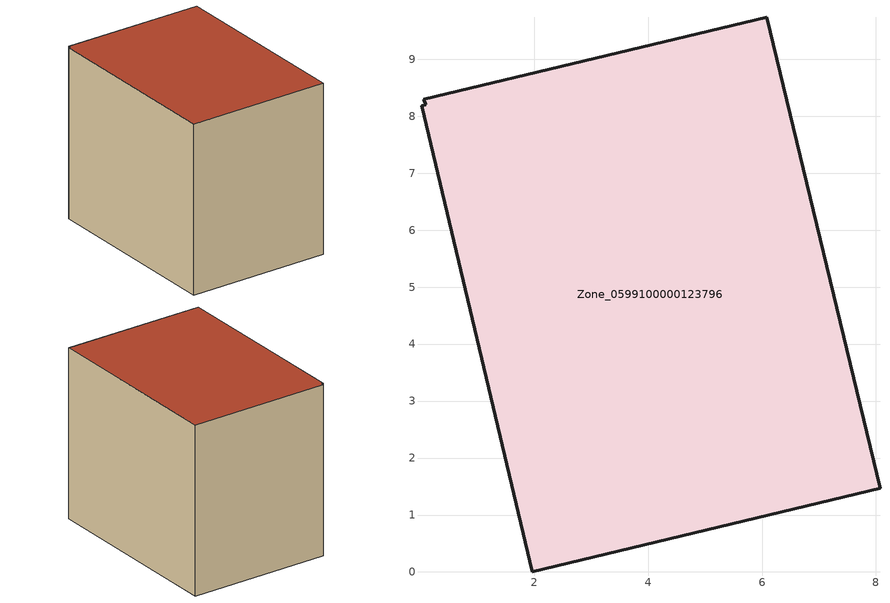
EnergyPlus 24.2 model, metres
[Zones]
Zone_0599100000123796
 floor ground (C_G): 0.06,8.29 6.08,9.74 8.07,1.47 1.97,0 0.02,8.18 0.1,8.2 z0
 wall outside (C_F): 8.07,1.47 6.08,9.74 0.06,8.29 0.1,8.2 0.02,8.18 1.97,0 8.07,1.47 z0:7.46
 roof outside (C_R): 6.08,9.74 0.06,8.29 0.1,8.2 0.02,8.18 1.97,0 8.07,1.47 z7.46
[BUILDING]
Pand.0599100000123796: North Axis=0; Terrain=City; Loads Convergence Tolerance Value=0.04; Temperature Convergence Tolerance Value=0.4; Solar Distribution=FullExterior; Maximum Number of Warmup Days=25; Minimum Number of Warmup Days=1
[Site:Location]
Rotterdam.The.Hague.AP_ZH_NLD Design_Conditions: Latitude=51.96; Longitude=4.45; Time Zone=1; Elevation=-4.5
[SITE:GROUNDTEMPERATURE:BUILDINGSURFACE]
18, 18, 18, 18, 18, 18, 18, 18, 18, 18, 18, 18
[MATERIAL] Thermal Absorptance=0.9; Solar Absorptance=0.7; Visible Absorptance=0.7
Name | Roughness | Thickness | Conductivity | Density | Specific Heat
G.TC.1965-1974 | MediumSmooth | 0.15 | 0.882353 | 540 | 1210
F.TC.1965-1974 | Rough | 0.3 | 0.697674 | 1920 | 840
R.TC.1965-1974 | MediumRough | 0.2 | 0.232558 | 1500 | 1000
[CONSTRUCTION]
C_G: G.TC.1965-1974
C_F: F.TC.1965-1974
C_R: R.TC.1965-1974
[ZONE]
Zone_0599100000123796: Type=1; Multiplier=1; Ceiling Height=Autocalculate; Volume=Autocalculate; Floor Area=autocalculate; Part of Total Floor Area=Yes
[ZONEINFILTRATION:DESIGNFLOWRATE]
Infil_Zone_0599100000123796: Zone or ZoneList or Space or SpaceList=Zone_0599100000123796; Schedule=AlwaysOn; Design Flow Rate Calculation Method=Flow/Area; Flow Rate per Floor Area=0.003; Constant Term Coefficient=1; Temperature Term Coefficient=0; Velocity Term Coefficient=0; Velocity Squared Term Coefficient=0
[HVACTEMPLATE:ZONE:IDEALLOADSAIRSYSTEM]
Zone_0599100000123796: Maximum Heating Supply Air Temperature=50; Minimum Cooling Supply Air Temperature=13; Maximum Heating Supply Air Humidity Ratio=0.0156; Minimum Cooling Supply Air Humidity Ratio=0.0077; Heating Limit=NoLimit; Cooling Limit=NoLimit; Dehumidification Control Type=ConstantSensibleHeatRatio; Cooling Sensible Heat Ratio=0.7; Dehumidification Setpoint=60; Humidification Control Type=None; Humidification Setpoint=30; Outdoor Air Method=None; Outdoor Air Flow Rate per Person=0.00944; Outdoor Air Flow Rate per Zone Floor Area=0; Outdoor Air Flow Rate per Zone=0; Demand Controlled Ventilation Type=None; Outdoor Air Economizer Type=NoEconomizer; Heat Recovery Type=None; Sensible Heat Recovery Effectiveness=0.7; Latent Heat Recovery Effectiveness=0.65
[ZONECONTROL:THERMOSTAT]
ThermostatControl_Zone_0599100000123796: Zone or ZoneList=Zone_0599100000123796; Control Type Schedule=DualSetpointControlType; Control 1=Thermostat_Zone_0599100000123796; Temperature Difference Between Cutout And Setpoint=0
[THERMOSTATSETPOINT:DUALSETPOINT]
Thermostat_Zone_0599100000123796: Heating Setpoint Temperature Schedule=HeatingSetpoint_Zone_0599100000123796; Cooling Setpoint Temperature Schedule=CoolingSetpoint_Zone_0599100000123796
[SCHEDULE:COMPACT]
HeatingSetpoint_Zone_0599100000123796: Through: 12/31, For: AllDays, Until: 24:00, 21
CoolingSetpoint_Zone_0599100000123796: Through: 12/31, For: AllDays, Until: 24:00, 24
DualSetpointControlType: Through: 12/31, For: AllDays, Until: 24:00, 4
AlwaysOn: Through: 12/31, For: AllDays, Until: 24:00, 1
